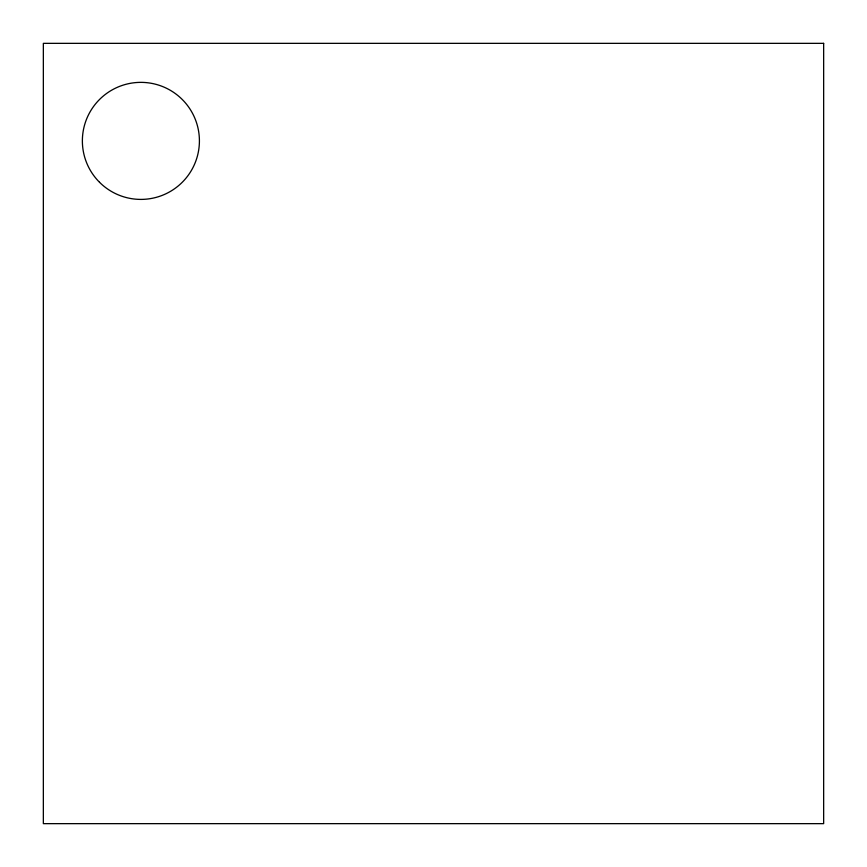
<?xml version="1.0" encoding="UTF-8"?>
<svg xmlns="http://www.w3.org/2000/svg" width="867" height="867" viewBox="0 0 867 867"><rect width="100%" height="100%" fill="white"/><g stroke="black" fill="none" stroke-linecap="round" stroke-linejoin="round"><path stroke-width="1.3" d="M823.65 43.35L43.35 43.35L43.35 823.65L823.65 823.65L823.65 43.35M99.51 182.265A58.523 58.523 0 0 0 197.416 156.038A58.523 58.523 0 0 0 125.737 84.359A58.523 58.523 0 0 0 99.51 182.265"/></g></svg>
